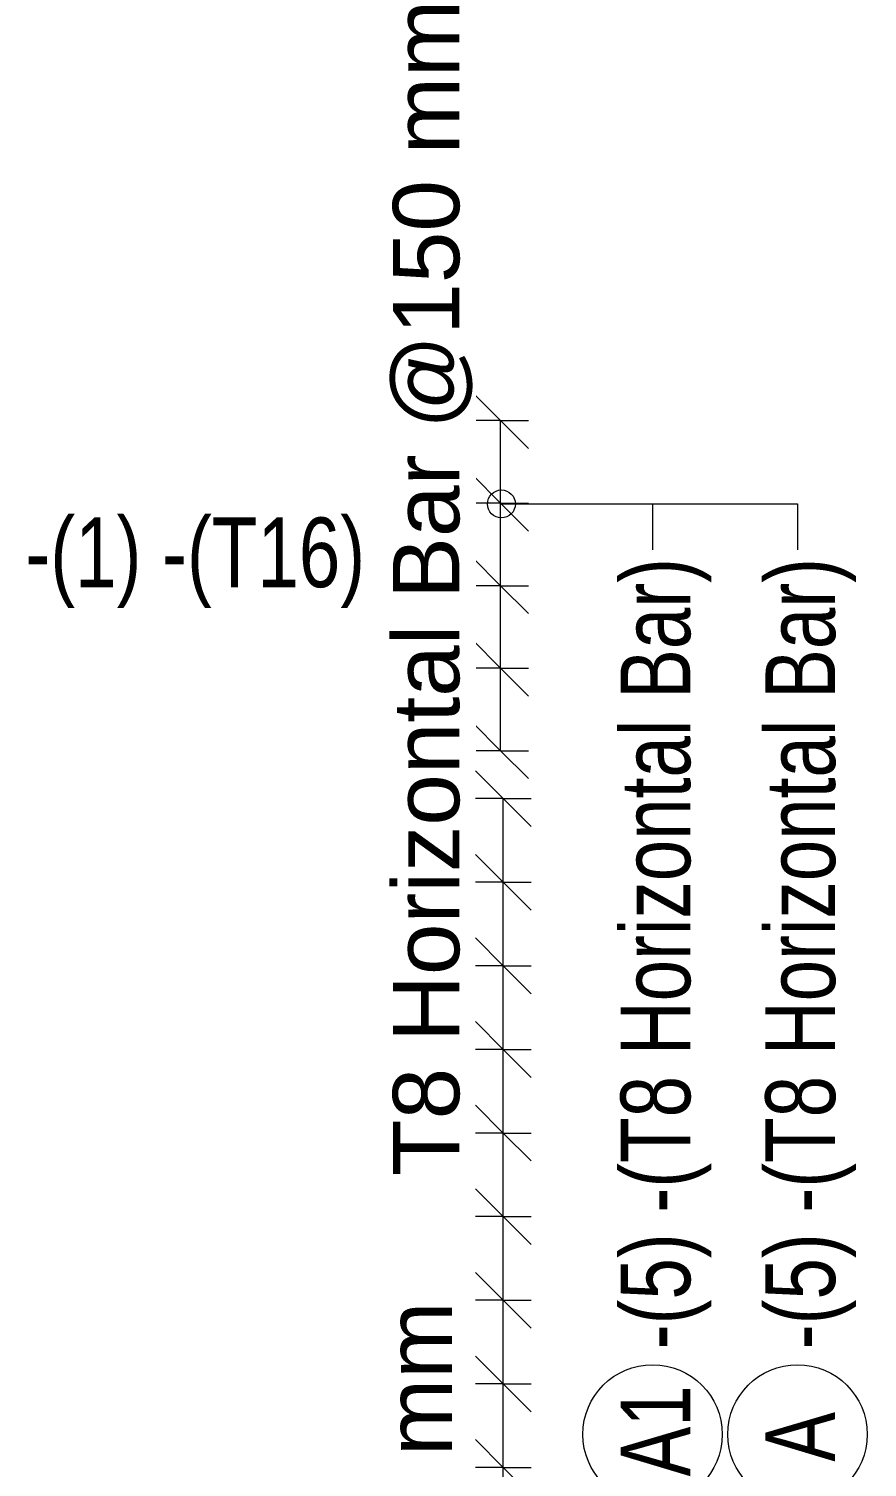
# Model space of a CAD drawing. Header units: millimetres. Extents: x -8986 to 3673, y -4076 to 6190.
# Drawn here: x -4183 to -2679, y 1789 to 4369 of the extents above; entities that cross this region are included whole.
import ezdxf

# ---------------------------------------------------------------- set-up
doc = ezdxf.new("R2010")
doc.units = ezdxf.units.MM
for name, color, linetype, lineweight in [('A-ANNO-DIMS', 211, 'Continuous', 9), ('A-ANNO-DIMS-50', 211, 'Continuous', 9), ('S-RBAR-IDEN', 171, 'Continuous', 9)]:
    doc.layers.add(name, color=color, linetype=linetype, lineweight=lineweight)
doc.styles.add('Arial_1', font='arial.ttf', dxfattribs={"height": 119.0625})
doc.styles.add('Nirmala UI Semilight', font='NirmalaS.ttf', dxfattribs={"width": 0.8, "height": 125})
doc.dimstyles.new('Arrow_Filled_-_2_5_NI_UI_1', dxfattribs={"dimscale": 304.8, "dimtxt": 130.920493, "dimasz": 0.328084, "dimexe": 0.164042, "dimexo": 0.0625, "dimgap": 0.164042, "dimtad": 1, "dimdec": 0, "dimzin": 0, "dimdsep": 46, "dimtxsty": 'Arial_1', "dimblk1": 'OBLIQUE', "dimblk2": 'OBLIQUE', "dimsah": 1, "dimcen": 0.09, "dimazin": 0, "dimtfac": 1, "dimtdec": 4, "dimtix": 1, "dimtmove": 0, "dimatfit": 3, "dimfxl": 0.164042, "dimfxlon": 1, "dimtvp": 1, "dimtolj": 1, "dimtzin": 0, "dimarcsym": 2})
doc.dimstyles.new('Arrow_Filled_-_2_5_NI_UI_2', dxfattribs={"dimscale": 304.8, "dimtxt": 130.920493, "dimasz": 0.328084, "dimexe": 0.164042, "dimexo": 0.0625, "dimgap": 0.164042, "dimtad": 1, "dimdec": 0, "dimzin": 0, "dimdsep": 46, "dimtxsty": 'Nirmala UI Semilight', "dimblk1": 'OBLIQUE', "dimblk2": 'OBLIQUE', "dimsah": 1, "dimcen": 0.09, "dimazin": 0, "dimtfac": 1, "dimtdec": 4, "dimtix": 1, "dimtmove": 0, "dimatfit": 3, "dimfxl": 0.164042, "dimfxlon": 1, "dimtvp": 1, "dimtolj": 1, "dimtzin": 0, "dimarcsym": 2})

# ---------------------------------------------------------------- blocks, each defined once
blk = doc.blocks.new('M_Rebar Tag_rfa MARK - DOT 1 MM-794228-Elevation Front 1')
at = {"layer": 'S-RBAR-IDEN'}
blk.add_circle((-4935.3, 5538.6), 125, dxfattribs=at)
blk = doc.blocks.new('DIMBLOCK147-Elevation Front 1')
at = {"layer": 'A-ANNO-DIMS-50'}
for p, q in [((-3337, 3222), (-3387, 3272)), ((-3337, 3222), (-3387, 3222)), ((-3337, 3074), (-3337, 3222)), ((-3337, 3222), (-3287, 3172)), ((-3337, 3222), (-3287, 3222)), ((-3337, 3074), (-3387, 3124)), ((-3337, 3074), (-3387, 3074)), ((-3337, 3074), (-3287, 3024)), ((-3337, 3074), (-3287, 3074))]:
    blk.add_line(p, q, dxfattribs=at)
blk = doc.blocks.new('_Oblique')
at = {"color": 0, "linetype": 'ByBlock', "lineweight": -2}
blk.add_line((-0.5, -0.5), (0.5, 0.5), dxfattribs=at)
blk = doc.blocks.new('DIMBLOCK148-Elevation Front 1')
at = {"layer": 'A-ANNO-DIMS-50'}
for p, q in [((-3337, 3370), (-3387, 3420)), ((-3337, 3370), (-3387, 3370)), ((-3337, 3222), (-3337, 3370)), ((-3337, 3370), (-3287, 3320)), ((-3337, 3370), (-3287, 3370)), ((-3337, 3222), (-3387, 3272)), ((-3337, 3222), (-3387, 3222)), ((-3337, 3222), (-3287, 3172)), ((-3337, 3222), (-3287, 3222))]:
    blk.add_line(p, q, dxfattribs=at)
blk = doc.blocks.new('DIMBLOCK149-Elevation Front 1')
at = {"layer": 'A-ANNO-DIMS-50'}
for p, q in [((-3337, 3518), (-3387, 3568)), ((-3337, 3518), (-3387, 3518)), ((-3337, 3370), (-3337, 3518)), ((-3337, 3518), (-3287, 3468)), ((-3337, 3518), (-3287, 3518)), ((-3337, 3370), (-3387, 3420)), ((-3337, 3370), (-3387, 3370)), ((-3337, 3370), (-3287, 3320)), ((-3337, 3370), (-3287, 3370))]:
    blk.add_line(p, q, dxfattribs=at)
blk = doc.blocks.new('DIMBLOCK150-Elevation Front 1')
at = {"layer": 'A-ANNO-DIMS-50'}
for p, q in [((-3337, 3666), (-3387, 3716)), ((-3337, 3666), (-3387, 3666)), ((-3337, 3518), (-3337, 3666)), ((-3337, 3666), (-3287, 3616)), ((-3337, 3666), (-3287, 3666)), ((-3337, 3518), (-3387, 3568)), ((-3337, 3518), (-3387, 3518)), ((-3337, 3518), (-3287, 3468)), ((-3337, 3518), (-3287, 3518))]:
    blk.add_line(p, q, dxfattribs=at)
blk = doc.blocks.new('DIMBLOCK151-Elevation Front 1')
at = {"layer": 'A-ANNO-DIMS-50'}
for p, q in [((-3337, 3666), (-3387, 3716)), ((-3337, 3666), (-3387, 3666)), ((-3337, 3074), (-3337, 3666)), ((-3337, 3518), (-3337, 3666)), ((-3337, 3666), (-3287, 3616)), ((-3337, 3666), (-3287, 3666)), ((-3337, 3518), (-3387, 3568)), ((-3337, 3518), (-3387, 3518)), ((-3337, 3370), (-3337, 3518)), ((-3337, 3518), (-3287, 3468)), ((-3337, 3518), (-3287, 3518)), ((-3337, 3370), (-3387, 3420)), ((-3337, 3370), (-3387, 3370)), ((-3337, 3222), (-3337, 3370)), ((-3337, 3370), (-3287, 3320)), ((-3337, 3370), (-3287, 3370)), ((-3337, 3222), (-3387, 3272)), ((-3337, 3222), (-3387, 3222)), ((-3337, 3074), (-3337, 3222)), ((-3337, 3222), (-3287, 3172)), ((-3337, 3222), (-3287, 3222)), ((-3337, 3074), (-3387, 3124)), ((-3337, 3074), (-3387, 3074)), ((-3337, 3074), (-3287, 3024)), ((-3337, 3074), (-3287, 3074))]:
    blk.add_line(p, q, dxfattribs=at)
blk = doc.blocks.new('_None')
blk = doc.blocks.new('DIMBLOCK172-Elevation Front 1')
at = {"layer": 'A-ANNO-DIMS-50'}
for p, q in [((-3332.2, 1788.3), (-3382.2, 1838.3)), ((-3332.2, 1788.3), (-3382.2, 1788.3)), ((-3332.2, 1638.3), (-3332.2, 1788.3)), ((-3332.2, 1788.3), (-3282.2, 1738.3)), ((-3332.2, 1788.3), (-3282.2, 1788.3)), ((-3332.2, 1638.3), (-3382.2, 1688.3)), ((-3332.2, 1638.3), (-3382.2, 1638.3)), ((-3332.2, 1638.3), (-3282.2, 1588.3)), ((-3332.2, 1638.3), (-3282.2, 1638.3))]:
    blk.add_line(p, q, dxfattribs=at)
blk = doc.blocks.new('DIMBLOCK173-Elevation Front 1')
at = {"layer": 'A-ANNO-DIMS-50'}
for p, q in [((-3332.2, 1938.2), (-3382.2, 1988.2)), ((-3332.2, 1938.2), (-3382.2, 1938.2)), ((-3332.2, 1788.3), (-3332.2, 1938.2)), ((-3332.2, 1938.2), (-3282.2, 1888.2)), ((-3332.2, 1938.2), (-3282.2, 1938.2)), ((-3332.2, 1788.3), (-3382.2, 1838.3)), ((-3332.2, 1788.3), (-3382.2, 1788.3)), ((-3332.2, 1788.3), (-3282.2, 1738.3)), ((-3332.2, 1788.3), (-3282.2, 1788.3))]:
    blk.add_line(p, q, dxfattribs=at)
blk = doc.blocks.new('DIMBLOCK174-Elevation Front 1')
at = {"layer": 'A-ANNO-DIMS-50'}
for p, q in [((-3332.2, 2088.2), (-3382.2, 2138.2)), ((-3332.2, 2088.2), (-3382.2, 2088.2)), ((-3332.2, 1938.2), (-3332.2, 2088.2)), ((-3332.2, 2088.2), (-3282.2, 2038.2)), ((-3332.2, 2088.2), (-3282.2, 2088.2)), ((-3332.2, 1938.2), (-3382.2, 1988.2)), ((-3332.2, 1938.2), (-3382.2, 1938.2)), ((-3332.2, 1938.2), (-3282.2, 1888.2)), ((-3332.2, 1938.2), (-3282.2, 1938.2))]:
    blk.add_line(p, q, dxfattribs=at)
blk = doc.blocks.new('DIMBLOCK175-Elevation Front 1')
at = {"layer": 'A-ANNO-DIMS-50'}
for p, q in [((-3332.2, 2238.2), (-3382.2, 2288.2)), ((-3332.2, 2238.2), (-3382.2, 2238.2)), ((-3332.2, 2088.2), (-3332.2, 2238.2)), ((-3332.2, 2238.2), (-3282.2, 2188.2)), ((-3332.2, 2238.2), (-3282.2, 2238.2)), ((-3332.2, 2088.2), (-3382.2, 2138.2)), ((-3332.2, 2088.2), (-3382.2, 2088.2)), ((-3332.2, 2088.2), (-3282.2, 2038.2)), ((-3332.2, 2088.2), (-3282.2, 2088.2))]:
    blk.add_line(p, q, dxfattribs=at)
blk = doc.blocks.new('DIMBLOCK176-Elevation Front 1')
at = {"layer": 'A-ANNO-DIMS-50'}
for p, q in [((-3332.2, 2388.1), (-3382.2, 2438.1)), ((-3332.2, 2388.1), (-3382.2, 2388.1)), ((-3332.2, 2238.2), (-3332.2, 2388.1)), ((-3332.2, 2388.1), (-3282.2, 2338.1)), ((-3332.2, 2388.1), (-3282.2, 2388.1)), ((-3332.2, 2238.2), (-3382.2, 2288.2)), ((-3332.2, 2238.2), (-3382.2, 2238.2)), ((-3332.2, 2238.2), (-3282.2, 2188.2)), ((-3332.2, 2238.2), (-3282.2, 2238.2))]:
    blk.add_line(p, q, dxfattribs=at)
blk = doc.blocks.new('DIMBLOCK177-Elevation Front 1')
at = {"layer": 'A-ANNO-DIMS-50'}
for p, q in [((-3332.2, 2538.1), (-3382.2, 2588.1)), ((-3332.2, 2538.1), (-3382.2, 2538.1)), ((-3332.2, 2388.1), (-3332.2, 2538.1)), ((-3332.2, 2538.1), (-3282.2, 2488.1)), ((-3332.2, 2538.1), (-3282.2, 2538.1)), ((-3332.2, 2388.1), (-3382.2, 2438.1)), ((-3332.2, 2388.1), (-3382.2, 2388.1)), ((-3332.2, 2388.1), (-3282.2, 2338.1)), ((-3332.2, 2388.1), (-3282.2, 2388.1))]:
    blk.add_line(p, q, dxfattribs=at)
blk = doc.blocks.new('DIMBLOCK178-Elevation Front 1')
at = {"layer": 'A-ANNO-DIMS-50'}
for p, q in [((-3332.2, 2688.1), (-3382.2, 2738.1)), ((-3332.2, 2688.1), (-3382.2, 2688.1)), ((-3332.2, 2538.1), (-3332.2, 2688.1)), ((-3332.2, 2688.1), (-3282.2, 2638.1)), ((-3332.2, 2688.1), (-3282.2, 2688.1)), ((-3332.2, 2538.1), (-3382.2, 2588.1)), ((-3332.2, 2538.1), (-3382.2, 2538.1)), ((-3332.2, 2538.1), (-3282.2, 2488.1)), ((-3332.2, 2538.1), (-3282.2, 2538.1))]:
    blk.add_line(p, q, dxfattribs=at)
blk = doc.blocks.new('DIMBLOCK179-Elevation Front 1')
at = {"layer": 'A-ANNO-DIMS-50'}
for p, q in [((-3332.2, 2838), (-3382.2, 2888)), ((-3332.2, 2838), (-3382.2, 2838)), ((-3332.2, 2688.1), (-3332.2, 2838)), ((-3332.2, 2838), (-3282.2, 2788)), ((-3332.2, 2838), (-3282.2, 2838)), ((-3332.2, 2688.1), (-3382.2, 2738.1)), ((-3332.2, 2688.1), (-3382.2, 2688.1)), ((-3332.2, 2688.1), (-3282.2, 2638.1)), ((-3332.2, 2688.1), (-3282.2, 2688.1))]:
    blk.add_line(p, q, dxfattribs=at)
blk = doc.blocks.new('DIMBLOCK180-Elevation Front 1')
at = {"layer": 'A-ANNO-DIMS-50'}
for p, q in [((-3332.2, 2988), (-3382.2, 3038)), ((-3332.2, 2988), (-3382.2, 2988)), ((-3332.2, 2838), (-3332.2, 2988)), ((-3332.2, 2988), (-3282.2, 2938)), ((-3332.2, 2988), (-3282.2, 2988)), ((-3332.2, 2838), (-3382.2, 2888)), ((-3332.2, 2838), (-3382.2, 2838)), ((-3332.2, 2838), (-3282.2, 2788)), ((-3332.2, 2838), (-3282.2, 2838))]:
    blk.add_line(p, q, dxfattribs=at)
blk = doc.blocks.new('DIMBLOCK181-Elevation Front 1')
at = {"layer": 'A-ANNO-DIMS-50'}
for p, q in [((-3332.2, 2988), (-3382.2, 3038)), ((-3332.2, 2988), (-3382.2, 2988)), ((-3332.2, -1361), (-3332.2, 2988)), ((-3332.2, 2838), (-3332.2, 2988)), ((-3332.2, 2988), (-3282.2, 2938)), ((-3332.2, 2988), (-3282.2, 2988)), ((-3332.2, 2838), (-3382.2, 2888)), ((-3332.2, 2838), (-3382.2, 2838)), ((-3332.2, 2688.1), (-3332.2, 2838)), ((-3332.2, 2838), (-3282.2, 2788)), ((-3332.2, 2838), (-3282.2, 2838)), ((-3332.2, 2688.1), (-3382.2, 2738.1)), ((-3332.2, 2688.1), (-3382.2, 2688.1)), ((-3332.2, 2538.1), (-3332.2, 2688.1)), ((-3332.2, 2688.1), (-3282.2, 2638.1)), ((-3332.2, 2688.1), (-3282.2, 2688.1)), ((-3332.2, 2538.1), (-3382.2, 2588.1)), ((-3332.2, 2538.1), (-3382.2, 2538.1)), ((-3332.2, 2388.1), (-3332.2, 2538.1)), ((-3332.2, 2538.1), (-3282.2, 2488.1)), ((-3332.2, 2538.1), (-3282.2, 2538.1)), ((-3332.2, 2388.1), (-3382.2, 2438.1)), ((-3332.2, 2388.1), (-3382.2, 2388.1)), ((-3332.2, 2238.2), (-3332.2, 2388.1)), ((-3332.2, 2388.1), (-3282.2, 2338.1)), ((-3332.2, 2388.1), (-3282.2, 2388.1)), ((-3332.2, 2238.2), (-3382.2, 2288.2)), ((-3332.2, 2238.2), (-3382.2, 2238.2)), ((-3332.2, 2088.2), (-3332.2, 2238.2)), ((-3332.2, 2238.2), (-3282.2, 2188.2)), ((-3332.2, 2238.2), (-3282.2, 2238.2)), ((-3332.2, 2088.2), (-3382.2, 2138.2)), ((-3332.2, 2088.2), (-3382.2, 2088.2)), ((-3332.2, 1938.2), (-3332.2, 2088.2)), ((-3332.2, 2088.2), (-3282.2, 2038.2)), ((-3332.2, 2088.2), (-3282.2, 2088.2)), ((-3332.2, 1938.2), (-3382.2, 1988.2)), ((-3332.2, 1938.2), (-3382.2, 1938.2)), ((-3332.2, 1788.3), (-3332.2, 1938.2)), ((-3332.2, 1938.2), (-3282.2, 1888.2)), ((-3332.2, 1938.2), (-3282.2, 1938.2)), ((-3332.2, 1788.3), (-3382.2, 1838.3)), ((-3332.2, 1788.3), (-3382.2, 1788.3)), ((-3332.2, 1638.3), (-3332.2, 1788.3)), ((-3332.2, 1788.3), (-3282.2, 1738.3)), ((-3332.2, 1788.3), (-3282.2, 1788.3)), ((-3332.2, 1638.3), (-3382.2, 1688.3)), ((-3332.2, 1638.3), (-3382.2, 1638.3)), ((-3332.2, 1488.3), (-3332.2, 1638.3)), ((-3332.2, 1638.3), (-3282.2, 1588.3)), ((-3332.2, 1638.3), (-3282.2, 1638.3)), ((-3332.2, 1488.3), (-3382.2, 1538.3)), ((-3332.2, 1488.3), (-3382.2, 1488.3)), ((-3332.2, 1338.4), (-3332.2, 1488.3)), ((-3332.2, 1488.3), (-3282.2, 1438.3)), ((-3332.2, 1488.3), (-3282.2, 1488.3)), ((-3332.2, 1338.4), (-3382.2, 1388.4)), ((-3332.2, 1338.4), (-3382.2, 1338.4)), ((-3332.2, 1188.4), (-3332.2, 1338.4)), ((-3332.2, 1338.4), (-3282.2, 1288.4)), ((-3332.2, 1338.4), (-3282.2, 1338.4)), ((-3332.2, 1188.4), (-3382.2, 1238.4)), ((-3332.2, 1188.4), (-3382.2, 1188.4)), ((-3332.2, 1038.4), (-3332.2, 1188.4)), ((-3332.2, 1188.4), (-3282.2, 1138.4)), ((-3332.2, 1188.4), (-3282.2, 1188.4)), ((-3332.2, 1038.4), (-3382.2, 1088.4)), ((-3332.2, 1038.4), (-3382.2, 1038.4)), ((-3332.2, 888.5), (-3332.2, 1038.4)), ((-3332.2, 1038.4), (-3282.2, 988.4)), ((-3332.2, 1038.4), (-3282.2, 1038.4)), ((-3332.2, 888.5), (-3382.2, 938.5)), ((-3332.2, 888.5), (-3382.2, 888.5)), ((-3332.2, 738.5), (-3332.2, 888.5)), ((-3332.2, 888.5), (-3282.2, 838.5)), ((-3332.2, 888.5), (-3282.2, 888.5)), ((-3332.2, 738.5), (-3382.2, 788.5)), ((-3332.2, 738.5), (-3382.2, 738.5)), ((-3332.2, 588.6), (-3332.2, 738.5)), ((-3332.2, 738.5), (-3282.2, 688.5)), ((-3332.2, 738.5), (-3282.2, 738.5)), ((-3332.2, 588.6), (-3382.2, 638.6)), ((-3332.2, 588.6), (-3382.2, 588.6)), ((-3332.2, 438.6), (-3332.2, 588.6)), ((-3332.2, 588.6), (-3282.2, 538.6)), ((-3332.2, 588.6), (-3282.2, 588.6)), ((-3332.2, 438.6), (-3382.2, 488.6)), ((-3332.2, 438.6), (-3382.2, 438.6)), ((-3332.2, 288.6), (-3332.2, 438.6)), ((-3332.2, 438.6), (-3282.2, 388.6)), ((-3332.2, 438.6), (-3282.2, 438.6)), ((-3332.2, 288.6), (-3382.2, 338.6)), ((-3332.2, 288.6), (-3382.2, 288.6)), ((-3332.2, 138.7), (-3332.2, 288.6)), ((-3332.2, 288.6), (-3282.2, 238.6)), ((-3332.2, 288.6), (-3282.2, 288.6)), ((-3332.2, 138.7), (-3382.2, 188.7)), ((-3332.2, 138.7), (-3382.2, 138.7)), ((-3332.2, -11.3), (-3332.2, 138.7)), ((-3332.2, 138.7), (-3282.2, 88.7)), ((-3332.2, 138.7), (-3282.2, 138.7)), ((-3332.2, -11.3), (-3382.2, 38.7)), ((-3332.2, -11.3), (-3382.2, -11.3)), ((-3332.2, -161.3), (-3332.2, -11.3)), ((-3332.2, -11.3), (-3282.2, -61.3)), ((-3332.2, -11.3), (-3282.2, -11.3)), ((-3332.2, -161.3), (-3382.2, -111.3)), ((-3332.2, -161.3), (-3382.2, -161.3)), ((-3332.2, -311.2), (-3332.2, -161.3)), ((-3332.2, -161.3), (-3282.2, -211.3)), ((-3332.2, -161.3), (-3282.2, -161.3)), ((-3332.2, -311.2), (-3382.2, -261.2)), ((-3332.2, -311.2), (-3382.2, -311.2)), ((-3332.2, -461.2), (-3332.2, -311.2)), ((-3332.2, -311.2), (-3282.2, -361.2)), ((-3332.2, -311.2), (-3282.2, -311.2)), ((-3332.2, -461.2), (-3382.2, -411.2)), ((-3332.2, -461.2), (-3382.2, -461.2)), ((-3332.2, -611.2), (-3332.2, -461.2)), ((-3332.2, -461.2), (-3282.2, -511.2)), ((-3332.2, -461.2), (-3282.2, -461.2)), ((-3332.2, -611.2), (-3382.2, -561.2)), ((-3332.2, -611.2), (-3382.2, -611.2)), ((-3332.2, -761.1), (-3332.2, -611.2)), ((-3332.2, -611.2), (-3282.2, -661.2)), ((-3332.2, -611.2), (-3282.2, -611.2)), ((-3332.2, -761.1), (-3382.2, -711.1)), ((-3332.2, -761.1), (-3382.2, -761.1)), ((-3332.2, -911.1), (-3332.2, -761.1)), ((-3332.2, -761.1), (-3282.2, -811.1)), ((-3332.2, -761.1), (-3282.2, -761.1)), ((-3332.2, -911.1), (-3382.2, -861.1)), ((-3332.2, -911.1), (-3382.2, -911.1)), ((-3332.2, -1061.1), (-3332.2, -911.1)), ((-3332.2, -911.1), (-3282.2, -961.1)), ((-3332.2, -911.1), (-3282.2, -911.1)), ((-3332.2, -1061.1), (-3382.2, -1011.1)), ((-3332.2, -1061.1), (-3382.2, -1061.1)), ((-3332.2, -1211), (-3332.2, -1061.1)), ((-3332.2, -1061.1), (-3282.2, -1111.1)), ((-3332.2, -1061.1), (-3282.2, -1061.1)), ((-3332.2, -1211), (-3382.2, -1161)), ((-3332.2, -1211), (-3382.2, -1211)), ((-3332.2, -1361), (-3332.2, -1211)), ((-3332.2, -1211), (-3282.2, -1261)), ((-3332.2, -1211), (-3282.2, -1211)), ((-3332.2, -1361), (-3382.2, -1311)), ((-3332.2, -1361), (-3382.2, -1361)), ((-3332.2, -1361), (-3282.2, -1411)), ((-3332.2, -1361), (-3282.2, -1361))]:
    blk.add_line(p, q, dxfattribs=at)

msp = doc.modelspace()

# ---------------------------------------------------------------- linework, layer by layer
at = {"layer": 'S-RBAR-IDEN'}
for p, q in [((-3335.5, 3516.7), (-2804.5, 3516.7)), ((-3335.5, 3516.7), (-3064.3, 3516.7)), ((-3064.3, 3516.7), (-3064.3, 3434.4)), ((-2804.5, 3516.7), (-2804.5, 3434.4))]:
    msp.add_line(p, q, dxfattribs=at)
msp.add_circle((-3335.5, 3516.7), 25, dxfattribs=at)
msp.add_circle((-3335.5, 3516.7), 25, dxfattribs=at)

# ---------------------------------------------------------------- block references
at = {"layer": 'S-RBAR-IDEN', "rotation": 89.99999999999991}
for p in [(2474.2, 6783), (2734.1, 6783)]:
    msp.add_blockref('M_Rebar Tag_rfa MARK - DOT 1 MM-794228-Elevation Front 1', p, dxfattribs=at)

# ---------------------------------------------------------------- texts
at = {"layer": 'S-RBAR-IDEN', "insert": (-4189.1, 3492.3), "char_height": 125, "width": 679.831, "attachment_point": 1, "style": 'Nirmala UI Semilight'}
msp.add_mtext('-(1) -(T16)', dxfattribs=at)
at = {"layer": 'S-RBAR-IDEN', "char_height": 125, "attachment_point": 1, "rotation": 90, "style": 'Nirmala UI Semilight'}
for s, insert, width in [('-(5) -(T8 Horizontal Bar)', (-3121.9, 2000.4), 1734.852), ('-(5) -(T8 Horizontal Bar)', (-2862.1, 2000.4), 1734.852), ('A1', (-3121.9, 1772.3), 173.164), ('A', (-2862.1, 1798.7), 109.029)]:
    msp.add_mtext(s, dxfattribs=dict(at, insert=insert, width=width))

# ---------------------------------------------------------------- dimensions: what is measured, and where the dimension line sits
at = {"layer": 'A-ANNO-DIMS'}
for base, p1, p2, text, dimstyle, override, picture, middle in [((-3337, 3666), (-3387, 3074), (-3387, 3666), '592', 'Arrow_Filled_-_2_5_NI_UI_2', {"dimpost": '<>', "dimblk1": 'None', "dimblk2": 'None', "dimsah": 1, "dimfxl": 592}, 'DIMBLOCK151-Elevation Front 1', (-3451.7, 3370)), ((-3337, 3666), (-3387, 3518), (-3387, 3666), ' ', 'Arrow_Filled_-_2_5_NI_UI_2', {"dimpost": '<>', "dimfxl": 148}, 'DIMBLOCK150-Elevation Front 1', (-3337, 3592)), ((-3337, 3518), (-3387, 3370), (-3387, 3518), ' ', 'Arrow_Filled_-_2_5_NI_UI_2', {"dimpost": '<>', "dimfxl": 148}, 'DIMBLOCK149-Elevation Front 1', (-3337, 3444)), ((-3337, 3370), (-3387, 3222), (-3387, 3370), ' ', 'Arrow_Filled_-_2_5_NI_UI_2', {"dimpost": '<>', "dimfxl": 148}, 'DIMBLOCK148-Elevation Front 1', (-3337, 3296)), ((-3337, 3222), (-3387, 3074), (-3387, 3222), ' ', 'Arrow_Filled_-_2_5_NI_UI_2', {"dimpost": '<>', "dimfxl": 148}, 'DIMBLOCK147-Elevation Front 1', (-3337, 3148)), ((-3332.2, 2088.2), (-3382.2, 1938.2), (-3382.2, 2088.2), ' ', 'Arrow_Filled_-_2_5_NI_UI_1', {"dimpost": '<>', "dimfxl": 149.965517}, 'DIMBLOCK174-Elevation Front 1', (-3332.2, 2013.2)), ((-3332.2, 1938.2), (-3382.2, 1788.3), (-3382.2, 1938.2), ' ', 'Arrow_Filled_-_2_5_NI_UI_1', {"dimpost": '<>', "dimfxl": 149.965517}, 'DIMBLOCK173-Elevation Front 1', (-3332.2, 1863.3)), ((-3332.2, 1788.3), (-3382.2, 1638.3), (-3382.2, 1788.3), ' ', 'Arrow_Filled_-_2_5_NI_UI_1', {"dimpost": '<>', "dimfxl": 149.965517}, 'DIMBLOCK172-Elevation Front 1', (-3332.2, 1713.3))]:
    dim = msp.add_linear_dim(base=base, p1=p1, p2=p2, angle=90, text=text, dimstyle=dimstyle, override=override, dxfattribs=at)
    dim.commit()
    dim.dimension.update_dxf_attribs({"geometry": picture, "text_midpoint": middle})

# ---------------------------------------------------------------- next in the draw order: texts
at = {"layer": 'S-RBAR-IDEN', "insert": (-3530.2, 2311.1), "char_height": 119.062, "width": 2577.425, "attachment_point": 1, "rotation": 90, "style": 'Arial_1', "bg_fill": 3, "box_fill_scale": 1.25, "bg_fill_color": 256, "bg_fill_true_color": 13158600, "bg_fill_transparency": 0}
msp.add_mtext('T8 Horizontal Bar @150 mm', dxfattribs=at)

# ---------------------------------------------------------------- next in the draw order: dimensions: what is measured, and where the dimension line sits
at = {"layer": 'A-ANNO-DIMS'}
for base, p1, p2, text, override, picture, middle in [((-3332.2, 2988), (-3382.2, -1361), (-3382.2, 2988), '4349', {"dimpost": '<>', "dimblk1": 'None', "dimblk2": 'None', "dimsah": 1, "dimfxl": 4349}, 'DIMBLOCK181-Elevation Front 1', (-3443, 813.5)), ((-3332.2, 2988), (-3382.2, 2838), (-3382.2, 2988), ' ', {"dimpost": '<>', "dimfxl": 149.965517}, 'DIMBLOCK180-Elevation Front 1', (-3332.2, 2913)), ((-3332.2, 2838), (-3382.2, 2688.1), (-3382.2, 2838), ' ', {"dimpost": '<>', "dimfxl": 149.965517}, 'DIMBLOCK179-Elevation Front 1', (-3332.2, 2763.1)), ((-3332.2, 2688.1), (-3382.2, 2538.1), (-3382.2, 2688.1), ' ', {"dimpost": '<>', "dimfxl": 149.965517}, 'DIMBLOCK178-Elevation Front 1', (-3332.2, 2613.1)), ((-3332.2, 2538.1), (-3382.2, 2388.1), (-3382.2, 2538.1), ' ', {"dimpost": '<>', "dimfxl": 149.965517}, 'DIMBLOCK177-Elevation Front 1', (-3332.2, 2463.1)), ((-3332.2, 2388.1), (-3382.2, 2238.2), (-3382.2, 2388.1), ' ', {"dimpost": '<>', "dimfxl": 149.965517}, 'DIMBLOCK176-Elevation Front 1', (-3332.2, 2313.2)), ((-3332.2, 2238.2), (-3382.2, 2088.2), (-3382.2, 2238.2), ' ', {"dimpost": '<>', "dimfxl": 149.965517}, 'DIMBLOCK175-Elevation Front 1', (-3332.2, 2163.2))]:
    dim = msp.add_linear_dim(base=base, p1=p1, p2=p2, angle=90, text=text, dimstyle='Arrow_Filled_-_2_5_NI_UI_1', override=override, dxfattribs=at)
    dim.commit()
    dim.dimension.update_dxf_attribs({"geometry": picture, "text_midpoint": middle})

# ---------------------------------------------------------------- next in the draw order: texts
at = {"layer": 'S-RBAR-IDEN', "insert": (-3543.3, -24), "char_height": 119.062, "width": 2577.425, "attachment_point": 1, "rotation": 90, "style": 'Arial_1', "bg_fill": 3, "box_fill_scale": 1.25, "bg_fill_color": 256, "bg_fill_true_color": 13158600, "bg_fill_transparency": 0}
msp.add_mtext('T8 Horizontal Bar @150 mm', dxfattribs=at)

doc.saveas('drawing.dxf')
